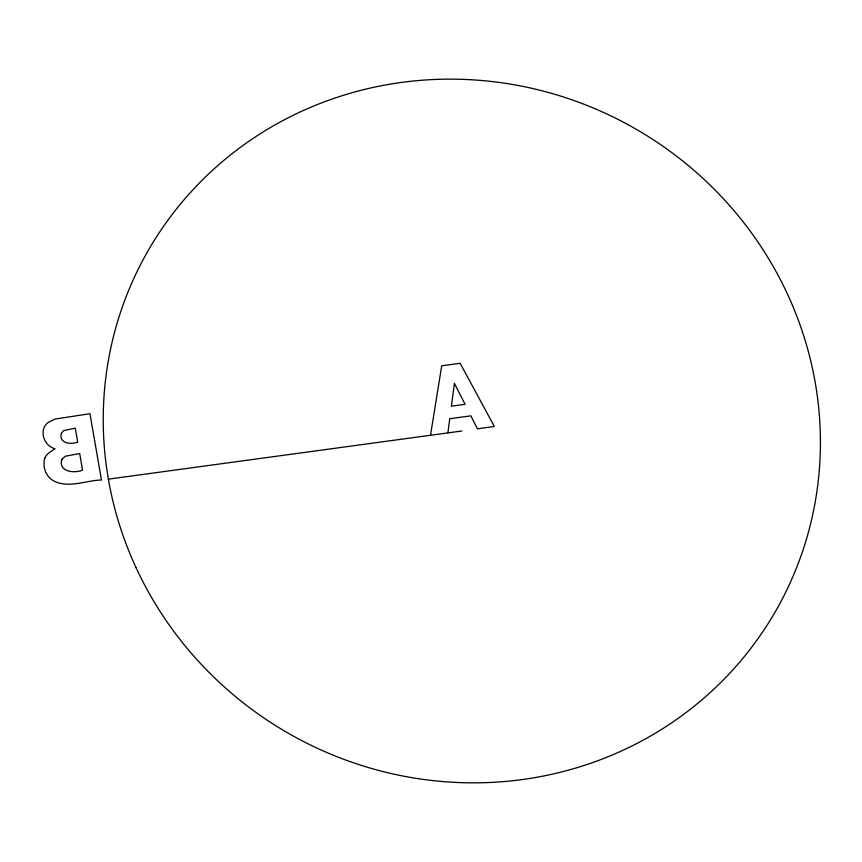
<?xml version="1.0" encoding="UTF-8"?>
<svg xmlns="http://www.w3.org/2000/svg" width="862" height="862" viewBox="0 0 862 862"><rect width="100%" height="100%" fill="white"/><g stroke="black" fill="none" stroke-linecap="round" stroke-linejoin="round"><path stroke-width="1.29" d="M447.906 432.821L449.759 418.716L470.878 415.84L477.429 428.791L494.357 426.496L460.146 363.301L441.721 365.811L430.526 435.181M108.375 479.143L461.827 431M61.331 433.435C58.778 443.628 70.867 444.641 77.709 442.184L75.274 428.166L63.508 430.634L61.331 433.435M454.436 383.396L451.376 406.185L465.092 404.321L454.436 383.396M61.935 459.371C57.84 471.74 74.369 473.68 82.569 470.135L79.681 453.531L65.275 456.224L61.935 459.371M44.802 458.153L44.059 460.825L44.177 467.032L45.46 471.6A18.371 17.703 29.8 0 0 53.756 480.942C68.701 488.625 85.92 480.393 101.468 480.005L89.96 413.717L55.093 419.04L48.347 422.348A13.232 12.747 29.8 0 0 43.1 431.84C42.669 439.394 47.582 446.904 55.06 448.779C51.569 451.074 46.505 453.509 44.802 458.153M136.088 567.713A361.846 348.517 29.8 0 0 754.552 643.418A361.846 348.517 29.8 0 0 494.831 81.868A361.846 348.517 29.8 0 0 136.088 567.713"/></g></svg>
